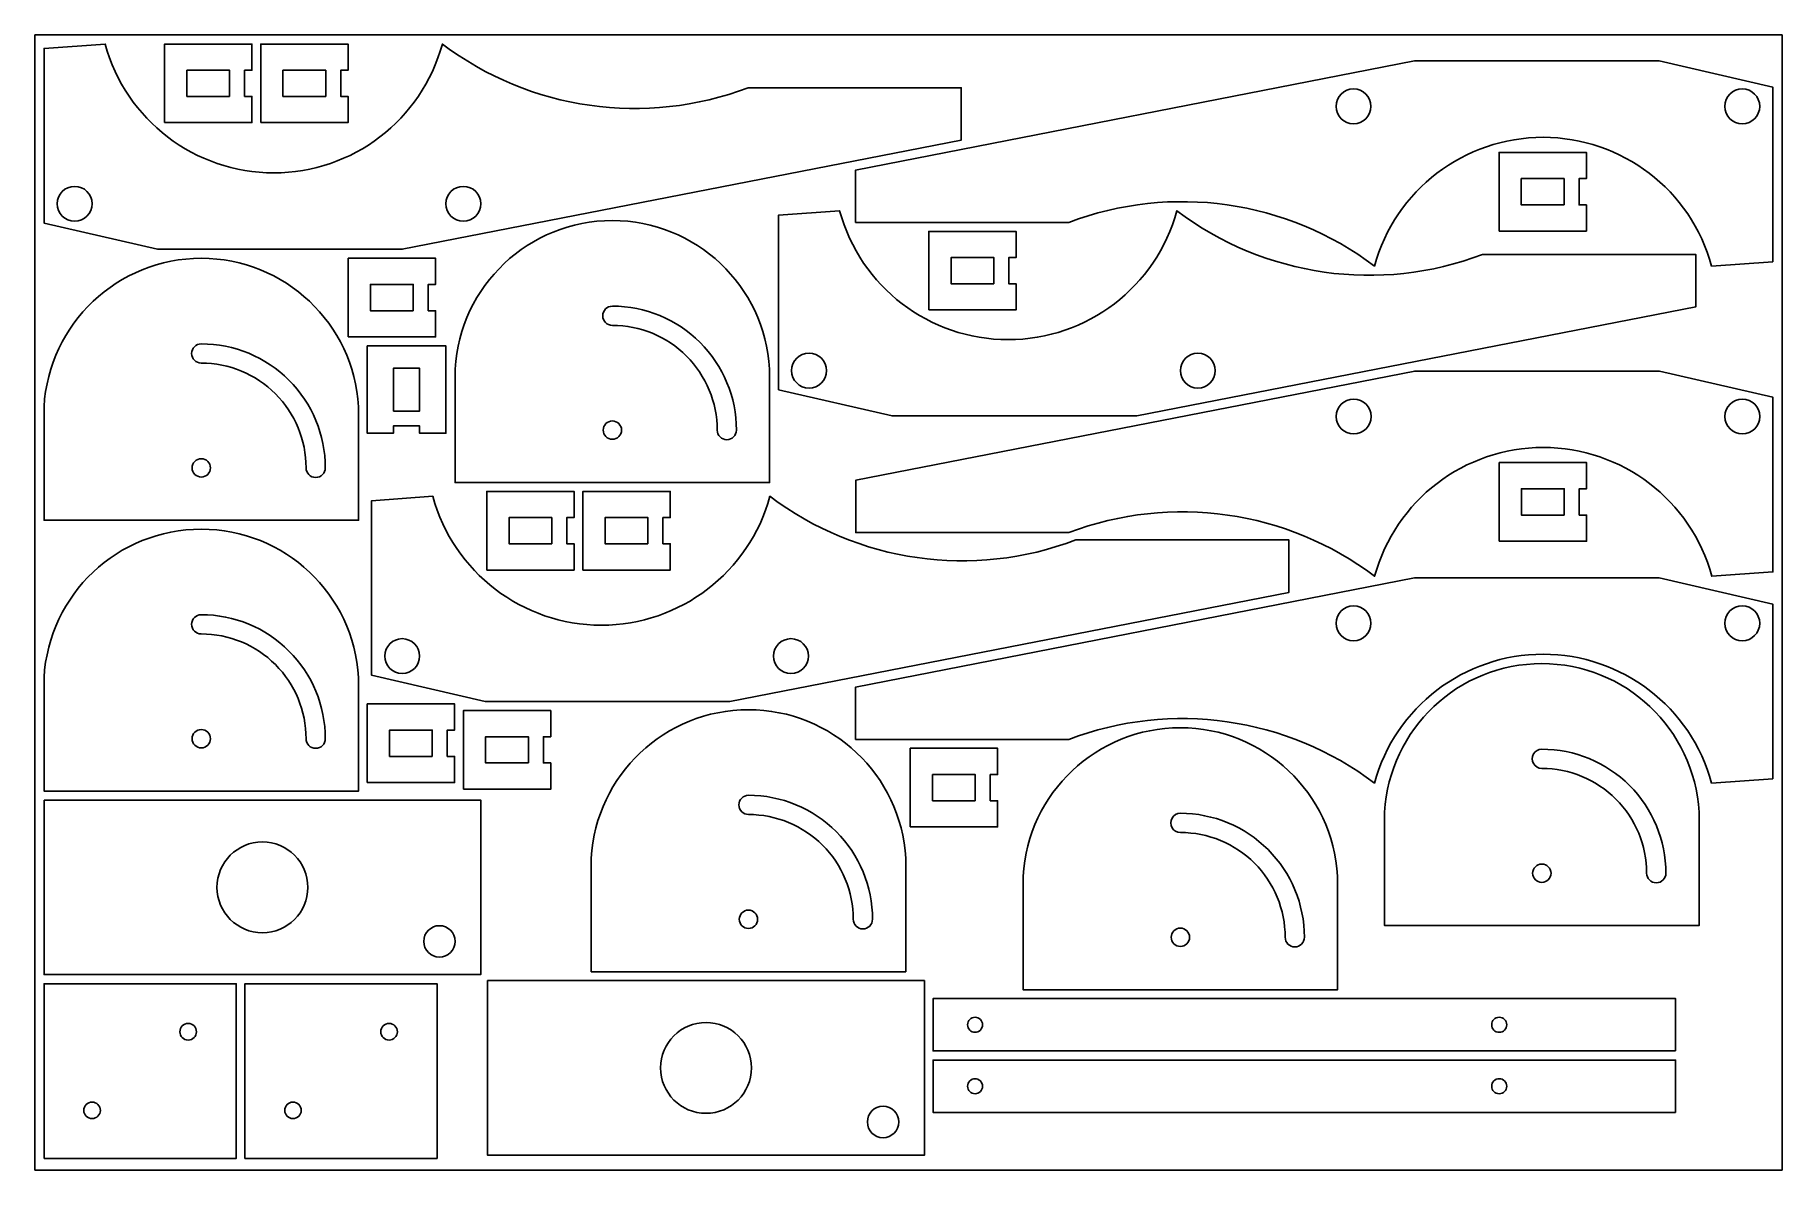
# Model space of a CAD drawing. Header units: metres. Extents: x 0 to 2000, y 0 to 1300.
import ezdxf

# ---------------------------------------------------------------- set-up
doc = ezdxf.new("R2010")
doc.units = ezdxf.units.M

msp = doc.modelspace()

# ---------------------------------------------------------------- linework, layer by layer
for points in [[(0, 0), (2000, 0), (2000, 1300), (0, 1300)], [(148.4, 1199.6), (148.4, 1289.6), (248.4, 1289.6), (248.4, 1259.6), (240, 1259.6), (240, 1229.6), (248.4, 1229.6), (248.4, 1199.6)], [(258.4, 1199.6), (258.4, 1289.6), (358.4, 1289.6), (358.4, 1259.6), (350, 1259.6), (350, 1229.6), (358.4, 1229.6), (358.4, 1199.6)], [(222.9, 1229.6), (222.9, 1259.6), (173.9, 1259.6), (173.9, 1229.6)], [(332.9, 1229.6), (332.9, 1259.6), (283.9, 1259.6), (283.9, 1229.6)], [(1676, 1075.4), (1676, 1165.4), (1776, 1165.4), (1776, 1135.4), (1767.6, 1135.4), (1767.6, 1105.4), (1776, 1105.4), (1776, 1075.4)], [(1750.5, 1105.4), (1750.5, 1135.4), (1701.5, 1135.4), (1701.5, 1105.4)], [(1023.2, 985), (1023.2, 1075), (1123.2, 1075), (1123.2, 1045), (1114.8, 1045), (1114.8, 1015), (1123.2, 1015), (1123.2, 985)], [(358.6, 954.2), (358.6, 1044.2), (458.6, 1044.2), (458.6, 1014.2), (450.2, 1014.2), (450.2, 984.2), (458.6, 984.2), (458.6, 954.2)], [(1097.7, 1015), (1097.7, 1045), (1048.7, 1045), (1048.7, 1015)], [(433.1, 984.2), (433.1, 1014.2), (384.1, 1014.2), (384.1, 984.2)], [(380.4, 943.8), (470.4, 943.8), (470.4, 843.8), (440.4, 843.8), (440.4, 852.2), (410.4, 852.2), (410.4, 843.8), (380.4, 843.8)], [(410.4, 869.3), (440.4, 869.3), (440.4, 918.3), (410.4, 918.3)], [(1676.2, 720.2), (1676.2, 810.2), (1776.2, 810.2), (1776.2, 780.2), (1767.8, 780.2), (1767.8, 750.2), (1776.2, 750.2), (1776.2, 720.2)], [(1750.7, 750.2), (1750.7, 780.2), (1701.7, 780.2), (1701.7, 750.2)], [(517.2, 687.2), (517.2, 777.2), (617.2, 777.2), (617.2, 747.2), (608.8, 747.2), (608.8, 717.2), (617.2, 717.2), (617.2, 687.2)], [(627.2, 687.2), (627.2, 777.2), (727.2, 777.2), (727.2, 747.2), (718.8, 747.2), (718.8, 717.2), (727.2, 717.2), (727.2, 687.2)], [(591.7, 717.2), (591.7, 747.2), (542.7, 747.2), (542.7, 717.2)], [(701.7, 717.2), (701.7, 747.2), (652.7, 747.2), (652.7, 717.2)], [(380.4, 443.8), (380.4, 533.8), (480.4, 533.8), (480.4, 503.8), (472, 503.8), (472, 473.8), (480.4, 473.8), (480.4, 443.8)], [(490.4, 436.2), (490.4, 526.2), (590.4, 526.2), (590.4, 496.2), (582, 496.2), (582, 466.2), (590.4, 466.2), (590.4, 436.2)], [(454.9, 473.8), (454.9, 503.8), (405.9, 503.8), (405.9, 473.8)], [(564.9, 466.2), (564.9, 496.2), (515.9, 496.2), (515.9, 466.2)], [(1002, 393), (1002, 483), (1102, 483), (1102, 453), (1093.6, 453), (1093.6, 423), (1102, 423), (1102, 393)], [(1076.5, 423), (1076.5, 453), (1027.5, 453), (1027.5, 423)], [(10.4, 423.8), (510.4, 423.8), (510.4, 223.8), (10.4, 223.8)], [(10.4, 13.4), (10.4, 213.4), (230.4, 213.4), (230.4, 13.4)], [(240.4, 13.4), (240.4, 213.4), (460.4, 213.4), (460.4, 13.4)], [(518.2, 217), (1018.2, 217), (1018.2, 17), (518.2, 17)], [(1878.2, 136.4), (1028.2, 136.4), (1028.2, 196.4), (1878.2, 196.4)], [(1878.2, 66), (1028.2, 66), (1028.2, 126), (1878.2, 126)]]:
    msp.add_lwpolyline(points, close=True)
for points in [[(816.4, 1239.6), (1060.4, 1239.6), (1060.4, 1179.6), (420.4, 1054.6), (140.4, 1054.6), (10.4, 1084.6), (10.4, 1284.6), (80.4, 1289.6, 0.764508), (466.4, 1289.6, 0.258319)], [(1183.4, 1085.2), (939.4, 1085.2), (939.4, 1145.2), (1579.4, 1270.2), (1859.4, 1270.2), (1989.4, 1240.2), (1989.4, 1040.2), (1919.4, 1035.2, 0.764508), (1533.4, 1035.2, 0.258319)], [(1529.4, 1218.2, 1), (1489.4, 1218.2, 1)], [(1974.4, 1218.2, 1), (1934.4, 1218.2, 1)], [(25.4, 1106.6, 1), (65.4, 1106.6, 1)], [(470.4, 1106.6, 1), (510.4, 1106.6, 1)], [(481, 917.4, -0.944444), (841, 917.4), (841, 787.4), (481, 787.4)], [(1657.2, 1048.6), (1901.2, 1048.6), (1901.2, 988.6), (1261.2, 863.6), (981.2, 863.6), (851.2, 893.6), (851.2, 1093.6), (921.2, 1098.6, 0.764508), (1307.2, 1098.6, 0.258319)], [(10.4, 874.2, -0.944444), (370.4, 874.2), (370.4, 744.2), (10.4, 744.2)], [(661, 967.4, -0.414214), (781, 847.4, 1), (803, 847.4, 0.414214), (661, 989.4, 1)], [(190.4, 924.2, -0.414214), (310.4, 804.2, 1), (332.4, 804.2, 0.414214), (190.4, 946.2, 1)], [(866.2, 915.6, 1), (906.2, 915.6, 1)], [(1311.2, 915.6, 1), (1351.2, 915.6, 1)], [(1183.6, 730), (939.6, 730), (939.6, 790), (1579.6, 915), (1859.6, 915), (1989.6, 885), (1989.6, 685), (1919.6, 680, 0.764508), (1533.6, 680, 0.258319)], [(1529.6, 863, 1), (1489.6, 863, 1)], [(1974.6, 863, 1), (1934.6, 863, 1)], [(650.5, 847.4, 1), (671.5, 847.4, 1)], [(179.9, 804.2, 1), (200.9, 804.2, 1)], [(1191.4, 721.6), (1435.4, 721.6), (1435.4, 661.6), (795.4, 536.6), (515.4, 536.6), (385.4, 566.6), (385.4, 766.6), (455.4, 771.6, 0.764508), (841.4, 771.6, 0.258319)], [(10.4, 564, -0.944444), (370.4, 564), (370.4, 434), (10.4, 434)], [(1183.4, 493.2), (939.4, 493.2), (939.4, 553.2), (1579.4, 678.2), (1859.4, 678.2), (1989.4, 648.2), (1989.4, 448.2), (1919.4, 443.2, 0.764508), (1533.4, 443.2, 0.258319)], [(1529.4, 626.2, 1), (1489.4, 626.2, 1)], [(1974.4, 626.2, 1), (1934.4, 626.2, 1)], [(190.4, 614, -0.414214), (310.4, 494, 1), (332.4, 494, 0.414214), (190.4, 636, 1)], [(400.4, 588.6, 1), (440.4, 588.6, 1)], [(845.4, 588.6, 1), (885.4, 588.6, 1)], [(1545, 410, -0.944444), (1905, 410), (1905, 280), (1545, 280)], [(636.8, 357.2, -0.944444), (996.8, 357.2), (996.8, 227.2), (636.8, 227.2)], [(179.9, 494, 1), (200.9, 494, 1)], [(1131.2, 336.6, -0.944444), (1491.2, 336.6), (1491.2, 206.6), (1131.2, 206.6)], [(1725, 460, -0.414214), (1845, 340, 1), (1867, 340, 0.414214), (1725, 482, 1)], [(816.8, 407.2, -0.414214), (936.8, 287.2, 1), (958.8, 287.2, 0.414214), (816.8, 429.2, 1)], [(1311.2, 386.6, -0.414214), (1431.2, 266.6, 1), (1453.2, 266.6, 0.414214), (1311.2, 408.6, 1)], [(208.4, 323.8, 1), (312.4, 323.8, 1)], [(1714.5, 340, 1), (1735.5, 340, 1)], [(806.3, 287.2, 1), (827.3, 287.2, 1)], [(445.1, 261.9, 1), (481.1, 261.9, 1)], [(1300.7, 266.6, 1), (1321.7, 266.6, 1)], [(165.9, 158.4, 1), (184.9, 158.4, 1)], [(395.9, 158.4, 1), (414.9, 158.4, 1)], [(716.2, 117, 1), (820.2, 117, 1)], [(1067.6, 166.4, 1), (1084.8, 166.4, 1)], [(1667.6, 166.4, 1), (1684.8, 166.4, 1)], [(1067.6, 96, 1), (1084.8, 96, 1)], [(1667.6, 96, 1), (1684.8, 96, 1)], [(55.9, 68.4, 1), (74.9, 68.4, 1)], [(285.9, 68.4, 1), (304.9, 68.4, 1)], [(952.9, 55.1, 1), (988.9, 55.1, 1)]]:
    msp.add_lwpolyline(points, format="xyb", close=True)

doc.saveas('drawing.dxf')
